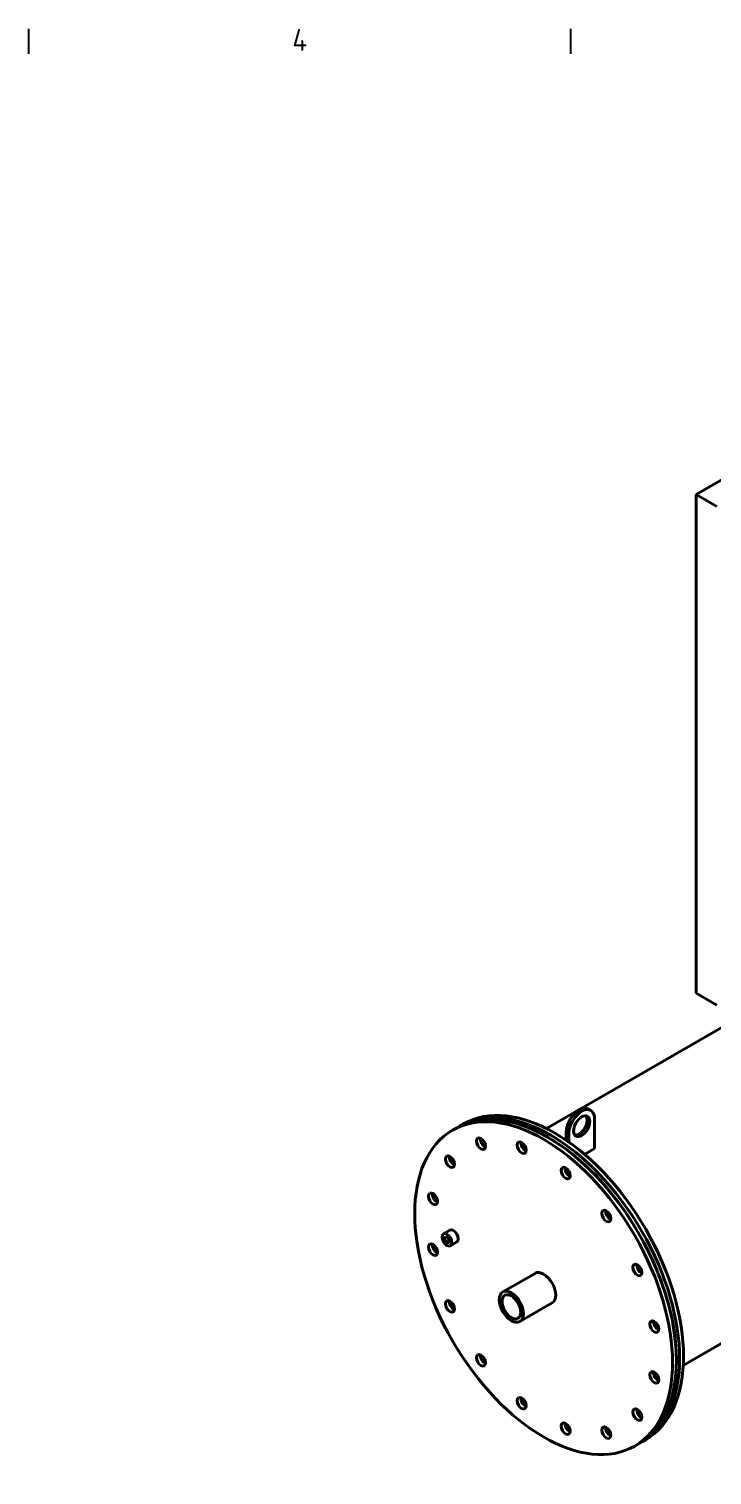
# Model space of a CAD drawing. Header units: millimetres. Extents: x 0 to 5945, y 0 to 4205.
# Drawn here: x 4459 to 4927, y 3130 to 4122 of the extents above; entities that cross this region are included whole.
import ezdxf

# ---------------------------------------------------------------- set-up
doc = ezdxf.new("R2010")
doc.units = ezdxf.units.MM
doc.header["$LTSCALE"] = 5
doc.layers.get('0').update_dxf_attribs({"color": 3, "lineweight": 25})
for name, color, linetype, lineweight in [('가시적인 것(ISO)', 3, 'Continuous', 40), ('가시적인 좁은 것(ISO)', 3, 'Continuous', 35), ('경계(ISO)', 7, 'Continuous', 25)]:
    doc.layers.add(name, color=color, linetype=linetype, lineweight=lineweight)
doc.styles.add('문자 텍스트_M2B', font='isocp.shx')

# ---------------------------------------------------------------- blocks, each defined once
blk = doc.blocks.new('경계 Default Border')
at = {"layer": '경계(ISO)'}
for p, q in [((891.75, 821), (891.75, 824.4)), ((966.06, 821), (966.06, 824.4))]:
    blk.add_line(p, q, dxfattribs=at)
at = {"layer": '경계(ISO)', "color": 2, "insert": (927.88, 821.4), "char_height": 3, "attachment_point": 7, "style": '문자 텍스트_M2B'}
blk.add_mtext('4', dxfattribs=at)

msp = doc.modelspace()

# ---------------------------------------------------------------- linework, layer by layer
at = {"layer": '가시적인 것(ISO)'}
for p, q in [((5150.445, 3937.987), (4916.216, 3802.755)), ((4916.216, 3460.847), (4916.216, 3802.755)), ((4916.216, 3802.755), (4930.358, 3794.59)), ((4979.164, 3463.577), (4813.675, 3368.032)), ((4930.358, 3452.682), (4916.216, 3460.847)), ((4842.254, 3381.475), (4844.021, 3380.454)), ((4846.61, 3354.32), (4846.61, 3374.732)), ((4749.197, 3366.89), (4751.848, 3368.421)), ((4751.848, 3368.421), (4754.058, 3369.697)), ((4754.058, 3369.697), (4756.71, 3371.227)), ((4827.165, 3360.029), (4827.165, 3365.547)), ((4828.932, 3364.526), (4828.932, 3358.804)), ((4839.767, 3350.369), (4846.61, 3354.32)), ((4747.481, 3298.418), (4743.062, 3295.866)), ((5072.914, 3301.197), (4907.425, 3205.652)), ((4752.169, 3290.299), (4747.749, 3287.747)), ((4805.837, 3268.785), (4783.74, 3256.028)), ((4817.556, 3248.488), (4795.459, 3235.73)), ((4879.058, 3153.19), (4881.71, 3154.721)), ((4874.197, 3150.383), (4876.848, 3151.914)), ((4876.848, 3151.914), (4879.058, 3153.19))]:
    msp.add_line(p, q, dxfattribs=at)
for centre, major_axis in [((4811.697, 3258.637), (-62.5, 108.253)), ((4837.771, 3369.629), (-3.906, -6.766)), ((4768.729, 3357.698), (-2.187, 3.789)), ((4796.609, 3354.936), (-2.187, 3.789)), ((4747.391, 3345.378), (-2.187, 3.789)), ((4826.785, 3337.514), (-2.187, 3.789)), ((4735.843, 3319.853), (-2.187, 3.789)), ((4854.664, 3308.083), (-2.187, 3.789)), ((4745.406, 3291.807), (-2.344, 4.059)), ((4745.406, 3291.807), (-1.039, 1.799)), ((4735.843, 3285.008), (-2.187, 3.789)), ((4876.002, 3271.125), (-2.187, 3.789)), ((4789.6, 3245.879), (-5.859, 10.149)), ((4789.6, 3245.879), (-4.531, 7.848)), ((4747.391, 3246.149), (-2.187, 3.789)), ((4887.551, 3232.265), (-2.187, 3.789)), ((4768.729, 3209.19), (-2.187, 3.789)), ((4887.551, 3197.42), (-2.187, 3.789)), ((4796.609, 3179.76), (-2.187, 3.789)), ((4876.002, 3171.895), (-2.187, 3.789)), ((4826.785, 3162.337), (-2.187, 3.789)), ((4854.664, 3159.575), (-2.187, 3.789))]:
    msp.add_ellipse(centre, major_axis=major_axis, ratio=0.5773503, dxfattribs=at)
for centre, major_axis, start_param, end_param in [((4814.348, 3260.168), (62.5, -108.253), 0, 3.1415927), ((4814.348, 3260.168), (-62.5, 108.253), 3.1415927, 6.2831853), ((4816.558, 3261.443), (-62.5, 108.253), 3.1415927, 6.2831853), ((4816.558, 3261.443), (-62.5, 108.253), 3.1415927, 6.2831853), ((4819.21, 3262.974), (-62.5, 108.253), 3.1415927, 6.2831853), ((4836.004, 3370.65), (6.25, 10.825), 0, 2.3561945), ((4837.771, 3369.629), (6.25, 10.825), 5.4977871, 8.6393798), ((4836.004, 3370.65), (-3.906, -6.766), 0.2282509, 2.9133417), ((4771.381, 3359.229), (-2.187, 3.789), 0.6511375, 2.4904552), ((4771.381, 3359.229), (2.188, -3.789), 3.7927301, 5.6320478), ((4799.26, 3356.467), (-2.187, 3.789), 0.6511375, 2.4904552), ((4799.26, 3356.467), (2.188, -3.789), 3.7927301, 5.6320478), ((4750.043, 3346.909), (-2.187, 3.789), 0.6511375, 2.4904552), ((4750.043, 3346.909), (2.188, -3.789), 3.7927301, 5.6320478), ((4829.437, 3339.045), (-2.187, 3.789), 0.6511375, 2.4904552), ((4829.437, 3339.045), (2.188, -3.789), 3.7927301, 5.6320478), ((4738.495, 3321.384), (-2.187, 3.789), 0.6511375, 2.4904552), ((4738.495, 3321.384), (2.188, -3.789), 3.7927301, 5.6320478), ((4857.316, 3309.614), (-2.187, 3.789), 0.6511375, 2.4904552), ((4857.316, 3309.614), (2.188, -3.789), 3.7927301, 5.6320478), ((4749.825, 3294.358), (-2.344, 4.059), 3.1415927, 6.2831853), ((4738.495, 3286.539), (-2.187, 3.789), 0.6511375, 2.4904552), ((4738.495, 3286.539), (2.188, -3.789), 3.7927301, 5.6320478), ((4878.654, 3272.656), (-2.187, 3.789), 0.6511375, 2.4904552), ((4878.654, 3272.656), (2.188, -3.789), 3.7927301, 5.6320478), ((4811.697, 3258.637), (-5.859, 10.149), 3.1415927, 6.2831853), ((4750.043, 3247.68), (-2.187, 3.789), 0.6511375, 2.4904552), ((4750.043, 3247.68), (2.188, -3.789), 3.7927301, 5.6320478), ((4890.202, 3233.796), (-2.187, 3.789), 0.6511375, 2.4904552), ((4890.202, 3233.796), (2.188, -3.789), 3.7927301, 5.6320478), ((4771.381, 3210.721), (-2.187, 3.789), 0.6511375, 2.4904552), ((4771.381, 3210.721), (2.188, -3.789), 3.7927301, 5.6320478), ((4890.202, 3198.951), (-2.187, 3.789), 0.6511375, 2.4904552), ((4890.202, 3198.951), (2.188, -3.789), 3.7927301, 5.6320478), ((4799.26, 3181.29), (-2.187, 3.789), 0.6511375, 2.4904552), ((4799.26, 3181.29), (2.188, -3.789), 3.7927301, 5.6320478), ((4878.654, 3173.426), (-2.187, 3.789), 0.6511375, 2.4904552), ((4878.654, 3173.426), (2.188, -3.789), 3.7927301, 5.6320478), ((4829.437, 3163.868), (-2.187, 3.789), 0.6511375, 2.4904552), ((4829.437, 3163.868), (2.188, -3.789), 3.7927301, 5.6320478), ((4857.316, 3161.106), (-2.187, 3.789), 0.6511375, 2.4904552), ((4857.316, 3161.106), (2.188, -3.789), 3.7927301, 5.6320478)]:
    msp.add_ellipse(centre, major_axis=major_axis, ratio=0.5773503, start_param=start_param, end_param=end_param, dxfattribs=at)
at = {"layer": '가시적인 좁은 것(ISO)'}
msp.add_line((4827.165, 3365.547), (4828.932, 3364.526), dxfattribs=at)

# ---------------------------------------------------------------- block references
at = {"xscale": 5, "yscale": 5, "zscale": 5}
msp.add_blockref('경계 Default Border', (0, 0), dxfattribs=at)

doc.saveas('drawing.dxf')
